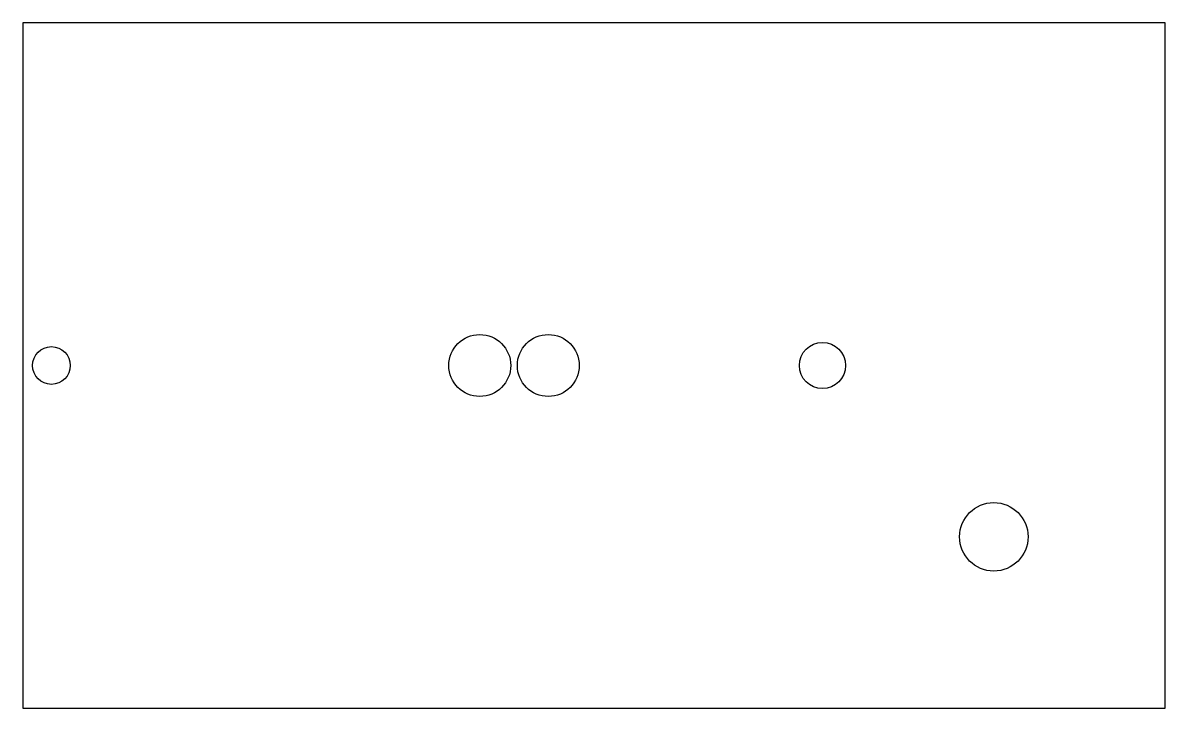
# Model space of a CAD drawing. Header units: millimetres. Extents: x 0 to 100, y 0 to 60.
import ezdxf

# ---------------------------------------------------------------- set-up
doc = ezdxf.new("R2010")
doc.units = ezdxf.units.MM

msp = doc.modelspace()

# ---------------------------------------------------------------- linework, layer by layer
msp.add_lwpolyline([(0, 0), (100, 0), (100, 60), (0, 60)], close=True)
for centre, radius in [((40, 30), 2.71), ((46, 30), 2.71), ((70, 30), 2.02), ((2.5, 30), 1.65), ((85, 15), 3)]:
    msp.add_circle(centre, radius)

doc.saveas('drawing.dxf')
